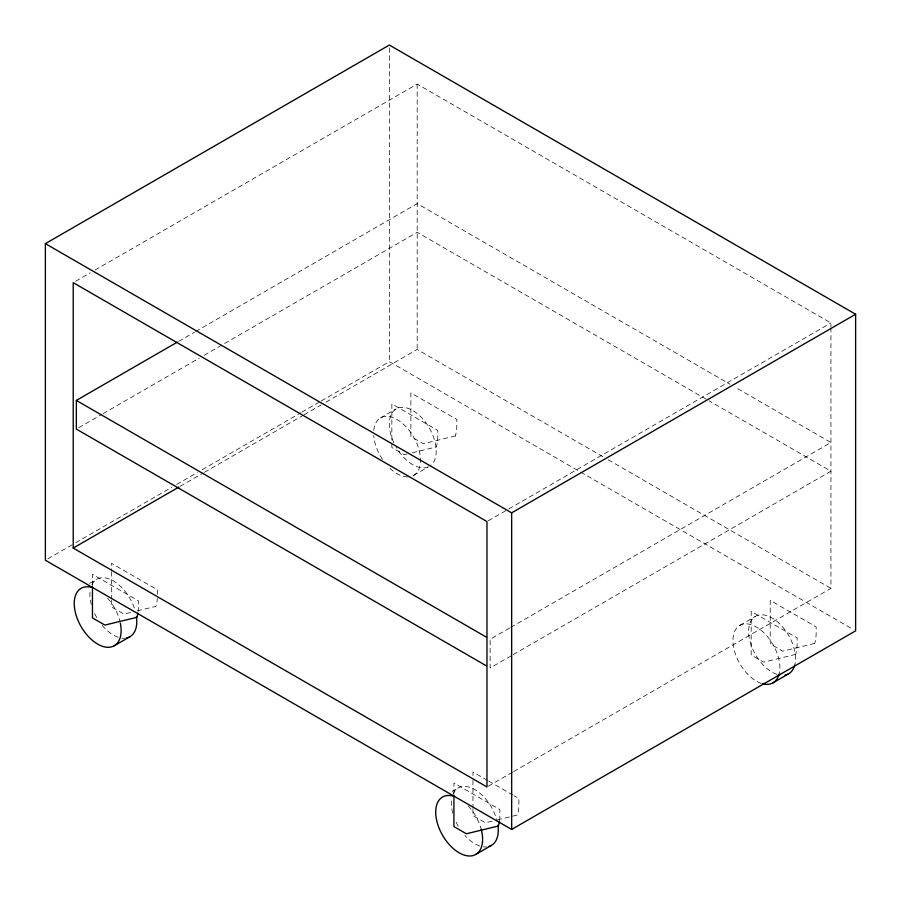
<?xml version="1.0" encoding="UTF-8"?>
<svg xmlns="http://www.w3.org/2000/svg" width="901" height="901" viewBox="0 0 901 901"><rect width="100%" height="100%" fill="white"/><g stroke="black" fill="none" stroke-linecap="round" stroke-linejoin="round"><path stroke-width="0.68" stroke-dasharray="4.5 3.38" d="M75.65 281.258L90.235 272.845M95.089 270.03L417.186 84.075L830.936 322.952L830.936 327.176M178.601 341.378L194.425 332.244M195.641 331.545L417.186 203.637L729.934 384.198M78.781 427.682L101.914 414.336M103.131 413.627L199.29 358.114M204.167 355.298L417.186 232.312L708.028 400.235M47.809 558.834L74.546 543.393M75.763 542.695L171.787 487.261M176.652 484.456L197.308 472.518M202.173 469.714L300.619 412.872M301.835 412.174L320.069 401.643M321.285 400.945L389.345 361.65L853.179 629.439M180.177 486.315L203.266 472.991M204.482 472.282L302.939 415.44M304.155 414.742L321.161 404.921M326.027 402.116L417.186 349.487L603.377 456.976M89.537 583.443L96.767 579.264M380.504 417.929L396.17 408.874M413.66 475.368L428.133 467.011M488.184 520.846L507.635 509.617M508.851 508.919L830.936 322.952M509.583 628.053L490.11 639.293L490.11 667.968L512.016 655.32M510.799 627.344L830.936 442.515L734.799 387.013M513.232 654.622L830.936 471.189L709.245 400.934M452.212 791.438L458.237 787.958M739.834 625.384L755.5 616.34M488.184 786.246L512.5 772.213M513.716 771.515L830.936 588.364L830.936 328.583M406.97 454.036L404.301 454.69L391.856 447.504L391.856 443.292M412.309 452.752L436.332 446.93A50.4 29.091 60 0 0 437.796 436.107L437.796 430.43L391.856 403.907L391.856 441.884M130.6 612.477L123.921 614.088L111.487 606.902L111.487 599.875M137.279 610.855L155.963 606.328A50.4 29.091 60 0 0 157.337 598.41M492.07 821.171L485.391 822.782L472.957 815.596L472.957 808.569M497.408 819.876L517.433 815.022A50.4 29.091 60 0 0 518.897 804.21L518.897 798.523L514.066 795.729M608.243 459.792L830.936 588.364M487.464 780.379L472.957 771.999L472.957 779.027M488.669 781.077L512.849 795.031M472.957 780.435L472.957 807.161M453.924 794.243L453.924 782.992L499.864 809.515L499.864 815.191A50.4 29.091 60 0 1 499.605 819.966M417.186 84.075L417.186 349.487M389.345 47.866L389.345 361.65M157.427 594.378L157.427 589.828L111.487 563.305L111.487 570.333M111.487 571.741L111.487 598.467M92.454 585.549L92.454 574.297L138.394 600.821L138.394 606.497A50.4 29.091 60 0 1 138.135 611.272M407.736 476.922A33.168 19.146 60 0 1 389.063 467.461M382.463 459.375A33.168 19.146 60 0 1 373.724 435.51M373.757 430.351A33.168 19.146 60 0 1 409.854 431.309A33.168 19.146 60 0 1 408.806 476.866M428.223 466.887A33.168 19.146 60 0 1 396.17 447.178M393.883 442.785A33.168 19.146 60 0 1 397.51 408.221A33.168 19.146 60 0 1 429.439 428.212A33.168 19.146 60 0 1 430.385 465.637M486.54 846.906A33.168 19.146 60 0 1 483.218 846.816M479.704 845.983A33.168 19.146 60 0 1 464.905 835.497M458.237 826.262A33.168 19.146 60 0 1 455.951 821.87M452.786 813.22A33.168 19.146 60 0 1 451.885 797.802M452.921 794.344A33.168 19.146 60 0 1 475.537 790.031A33.168 19.146 60 0 1 497.183 821.464M125.07 638.212A33.168 19.146 60 0 1 121.748 638.122M118.234 637.289A33.168 19.146 60 0 1 101.622 624.675M96.767 617.568A33.168 19.146 60 0 1 93.49 610.923M91.305 604.526A33.168 19.146 60 0 1 90.415 589.108M91.925 584.603A33.168 19.146 60 0 1 113.143 580.796A33.168 19.146 60 0 1 134.598 608.806M107.591 598.219A33.168 19.146 60 0 1 120.047 621.814M761.3 683.408A33.168 19.146 60 0 1 732.997 642.008A33.168 19.146 60 0 1 758.867 628.594A33.168 19.146 60 0 1 779.072 674.196M776.966 674.365A33.168 19.146 60 0 1 748.663 632.964A33.168 19.146 60 0 1 774.533 619.539A33.168 19.146 60 0 1 794.738 665.141M468.126 805.899A33.168 19.146 60 0 1 481.19 829.202M455.365 435.938L423.324 443.697L410.89 436.523L410.89 392.915L456.83 419.438L456.83 425.126A50.4 29.091 60 0 1 455.365 435.938M814.707 643.404L782.665 651.164L770.22 643.978L770.22 600.37L816.16 626.893L816.16 632.581A50.4 29.091 60 0 1 814.707 643.404M795.673 654.385L763.631 662.145L751.186 654.971L751.186 611.362L797.126 637.885L797.126 643.573A50.4 29.091 60 0 1 795.673 654.385"/><path stroke-width="1.35" d="M45.377 243.642L389.345 45.05L855.623 314.246L855.623 630.846L511.655 829.438L45.377 560.242L45.377 243.642L511.655 512.838L855.623 314.246M486.461 665.862L76.348 429.09L76.348 400.416L177.384 342.087M73.218 548.067L486.968 786.956L486.968 521.544L73.218 282.666L73.218 548.067L178.961 487.024M114.258 645.758L129.924 636.714M475.728 854.452L491.405 845.408M773.002 682.823L788.668 673.779M76.348 400.416L486.461 637.187M511.655 512.838L511.655 829.438M453.924 795.651L453.924 826.589L466.369 833.774L498.399 826.014A50.4 29.091 60 0 0 499.492 820.879M92.454 586.956L92.454 617.895L104.888 625.08L136.929 617.32A50.4 29.091 60 0 0 137.887 613.074M120.329 623.109A33.168 19.146 60 0 1 103.75 646.693A33.168 19.146 60 0 1 75.031 610.968A33.168 19.146 60 0 1 91.609 587.373M136.445 616.611A33.168 19.146 60 0 1 126.365 638.032M497.915 825.305A33.168 19.146 60 0 1 489.097 846.411M481.19 829.202A33.168 19.146 60 0 1 466.527 855.691A33.168 19.146 60 0 1 436.681 820.518A33.168 19.146 60 0 1 453.079 796.067M779.072 674.196A33.168 19.146 60 0 1 762.483 683.769M794.738 665.141A33.168 19.146 60 0 1 785.109 675.097"/></g></svg>
